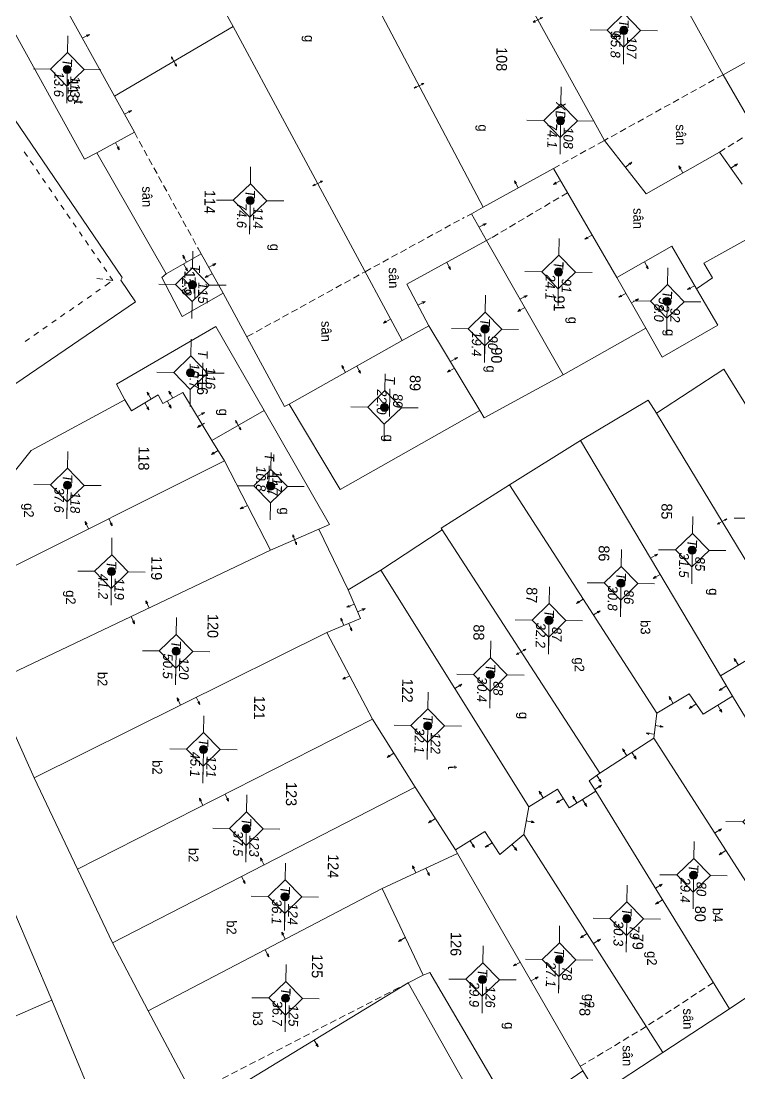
# Model space of a CAD drawing. Extents: x 601689 to 602595, y 1189742 to 1190763.
# Drawn here: x 601916.53 to 601943.23, y 1190635.7 to 1190674.8 of the extents above; entities that cross this region are included whole.
import ezdxf
from ezdxf.enums import TextEntityAlignment as Align

# ---------------------------------------------------------------- set-up
doc = ezdxf.new("R2010")
doc.units = 0
doc.header["$MEASUREMENT"] = 0
doc.linetypes.add('HIDDEN', pattern=[0.375, 0.25, -0.125])
for name, color, linetype in [('10', 250, 'Continuous'), ('11', 7, 'Continuous'), ('13', 7, 'Continuous'), ('14', 7, 'Continuous'), ('15', 7, 'Continuous'), ('16', 7, 'Continuous'), ('53', 7, 'Continuous')]:
    doc.layers.add(name, color=color, linetype=linetype)
doc.layers.get('0').off()
doc.styles.add('TXT', font='vnshx.shx')

# ---------------------------------------------------------------- blocks, each defined once
blk = doc.blocks.new('BDONG')
at = {"color": 7, "linetype": 'Continuous', "lineweight": 0}
for p, q in [((0, 0), (0, -1.508)), ((0, 0), (2.759, 0)), ((0.342, 0), (0.342, -1.508)), ((0.797, 0), (0.797, -1.508)), ((1.274, 0), (1.274, -1.508)), ((1.73, 0), (1.73, -1.508)), ((1.753, 0), (1.753, -1.508)), ((2.072, 0), (2.072, -1.508)), ((2.759, 0), (2.759, -1.508)), ((0, -0.308), (1.73, -0.308)), ((1.753, -0.308), (2.759, -0.308)), ((0, -0.458), (1.73, -0.458)), ((1.753, -0.458), (2.759, -0.458)), ((0, -0.608), (1.73, -0.608)), ((1.753, -0.608), (2.759, -0.608)), ((0, -0.758), (1.73, -0.758)), ((1.753, -0.758), (2.759, -0.758)), ((0, -0.908), (1.73, -0.908)), ((1.753, -0.908), (2.759, -0.908)), ((0, -1.058), (1.73, -1.058)), ((1.753, -1.058), (2.759, -1.058)), ((0, -1.208), (1.73, -1.208)), ((1.753, -1.208), (2.759, -1.208)), ((0, -1.358), (1.73, -1.358)), ((1.753, -1.358), (2.759, -1.358)), ((0, -1.508), (1.73, -1.508)), ((1.753, -1.508), (2.759, -1.508))]:
    blk.add_line(p, q, dxfattribs=at)
at = {"color": 7, "linetype": 'Continuous', "lineweight": 0, "style": 'TXT'}
blk.add_text('B%%182ng c%%184c th%%246a bi%%213n %%174%%233ng ', height=0.049998, rotation=360, dxfattribs=at).set_placement((0.008, 0.046))
for s, height, p in [('(D%%239ng cho ch%%216nh l%%253 bi%%213n %%174%%233ng)', 0.054, (1.743, 0.05)), ('s%%232 TT', 0.05, (0.21, -0.099)), ('s%%232 hi%%214u', 0.049998, (0.639, -0.104)), ('s%%232 hi%%214u th%%246a', 0.049998, (1.135, -0.103)), ('s%%232 hi%%214u th%%246a', 0.049998, (1.612, -0.107)), ('s%%232 TT', 0.05, (1.936, -0.114)), ('s%%232 hi%%214u th%%246a b%%225', 0.049998, (2.559, -0.108)), ('g%%232c c%%241a th%%246a', 0.049998, (1.137, -0.187)), ('Th%%246a b%%225', 0.049998, (1.956, -0.203)), ('(ch%%216 %%174%%184nh s%%232 m%%233t l%%199n)', 0.049998, (2.638, -0.204)), ('Th%%246a th%%170m', 0.049998, (0.227, -0.214)), ('Th%%246a th%%170m', 0.049998, (0.63, -0.213)), ('l%%169n c%%203n', 0.049998, (1.56, -0.224)), ('m%%237i th%%170m', 0.049998, (1.101, -0.282))]:
    blk.add_text(s, height=height, rotation=360, dxfattribs=at).set_placement(p, align=Align.CENTER)
blk = doc.blocks.new('BANG')
at = {"color": 7, "linetype": 'Continuous', "lineweight": 0, "xscale": 9.999585560760034, "yscale": 9.999585560760034, "rotation": 359.9999199552673}
blk.add_blockref('BDONG', (0, 0), dxfattribs=at)
blk = doc.blocks.new('NH3R')
at = {"layer": '16', "color": 7, "linetype": 'Continuous', "lineweight": 0}
for p, q in [((0, 0), (0.297, -0.005)), ((0.297, -0.005), (0.186, 0.031)), ((0.297, -0.005), (0.189, -0.033))]:
    blk.add_line(p, q, dxfattribs=at)
blk = doc.blocks.new('NH3')
at = {"layer": '16', "color": 7, "linetype": 'Continuous', "lineweight": 0}
for p, q in [((-0.199, -0.002), (-0.113, 0.021)), ((0.197, -0.012), (0.107, 0.015)), ((-0.199, -0.002), (0.197, -0.012)), ((-0.199, -0.002), (-0.116, -0.035)), ((0.197, -0.012), (0.104, -0.027))]:
    blk.add_line(p, q, dxfattribs=at)
blk = doc.blocks.new('*M2804280428042804')
at = {"layer": '13', "color": 3, "linetype": 'Continuous', "lineweight": 0}
blk.add_line((602199.958, 1189601.064), (602200.978, 1189601.064), dxfattribs=at)
at = {"layer": '13', "color": 3, "linetype": 'Continuous', "lineweight": 0, "style": 'TXT', "oblique": 7.6055}
for s, p in [('80', (602200.108, 1189601.364)), ('29.4', (602199.958, 1189600.764))]:
    blk.add_text(s, height=0.36, dxfattribs=at).set_placement(p, align=Align.MIDDLE_LEFT)
blk.add_text('T', height=0.36, dxfattribs=at).set_placement((602199.761, 1189601.064), align=Align.MIDDLE_RIGHT)
blk = doc.blocks.new('*M2805280528052805')
at = {"layer": '13', "color": 3, "linetype": 'Continuous', "lineweight": 0}
blk.add_line((602187.888, 1189600.839), (602188.908, 1189600.839), dxfattribs=at)
at = {"layer": '13', "color": 3, "linetype": 'Continuous', "lineweight": 0, "style": 'TXT', "oblique": 7.6055}
for s, p in [('85', (602188.038, 1189601.139)), ('31.5', (602187.888, 1189600.539))]:
    blk.add_text(s, height=0.36, dxfattribs=at).set_placement(p, align=Align.MIDDLE_LEFT)
blk.add_text('T', height=0.36, dxfattribs=at).set_placement((602187.691, 1189600.839), align=Align.MIDDLE_RIGHT)
blk = doc.blocks.new('*M2809280928092809')
at = {"layer": '13', "color": 3, "linetype": 'Continuous', "lineweight": 0}
blk.add_line((602178.664, 1189599.777), (602179.429, 1189599.777), dxfattribs=at)
at = {"layer": '13', "color": 3, "linetype": 'Continuous', "lineweight": 0, "style": 'TXT', "oblique": 7.6055}
for s, p in [('92', (602178.814, 1189600.077)), ('8.0', (602178.664, 1189599.477))]:
    blk.add_text(s, height=0.36, dxfattribs=at).set_placement(p, align=Align.MIDDLE_LEFT)
blk.add_text('T', height=0.36, dxfattribs=at).set_placement((602178.467, 1189599.777), align=Align.MIDDLE_RIGHT)
blk = doc.blocks.new('*M2811281128112811')
at = {"layer": '13', "color": 3, "linetype": 'Continuous', "lineweight": 0}
blk.add_line((602201.608, 1189598.606), (602202.628, 1189598.606), dxfattribs=at)
at = {"layer": '13', "color": 3, "linetype": 'Continuous', "lineweight": 0, "style": 'TXT', "oblique": 7.6055}
for s, p in [('79', (602201.758, 1189598.906)), ('30.3', (602201.608, 1189598.306))]:
    blk.add_text(s, height=0.36, dxfattribs=at).set_placement(p, align=Align.MIDDLE_LEFT)
blk.add_text('T', height=0.36, dxfattribs=at).set_placement((602201.411, 1189598.606), align=Align.MIDDLE_RIGHT)
blk = doc.blocks.new('*M2813281328132813')
at = {"layer": '13', "color": 3, "linetype": 'Continuous', "lineweight": 0}
blk.add_line((602189.154, 1189598.211), (602190.174, 1189598.211), dxfattribs=at)
at = {"layer": '13', "color": 3, "linetype": 'Continuous', "lineweight": 0, "style": 'TXT', "oblique": 7.6055}
for s, p in [('86', (602189.304, 1189598.511)), ('30.8', (602189.154, 1189597.911))]:
    blk.add_text(s, height=0.36, dxfattribs=at).set_placement(p, align=Align.MIDDLE_LEFT)
blk.add_text('T', height=0.36, dxfattribs=at).set_placement((602188.957, 1189598.211), align=Align.MIDDLE_RIGHT)
blk = doc.blocks.new('*M2815281528152815')
at = {"layer": '13', "color": 3, "linetype": 'Continuous', "lineweight": 0}
blk.add_line((602168.62, 1189598.019), (602169.64, 1189598.019), dxfattribs=at)
at = {"layer": '13', "color": 3, "linetype": 'Continuous', "lineweight": 0, "style": 'TXT', "oblique": 7.6055}
for s, p in [('107', (602168.77, 1189598.319)), ('65.8', (602168.62, 1189597.719))]:
    blk.add_text(s, height=0.36, dxfattribs=at).set_placement(p, align=Align.MIDDLE_LEFT)
blk.add_text('T', height=0.36, dxfattribs=at).set_placement((602168.423, 1189598.019), align=Align.MIDDLE_RIGHT)
blk = doc.blocks.new('*M2820282028202820')
at = {"layer": '13', "color": 3, "linetype": 'Continuous', "lineweight": 0}
blk.add_line((602203.165, 1189596.117), (602204.185, 1189596.117), dxfattribs=at)
at = {"layer": '13', "color": 3, "linetype": 'Continuous', "lineweight": 0, "style": 'TXT', "oblique": 7.6055}
for s, p in [('78', (602203.315, 1189596.417)), ('27.1', (602203.165, 1189595.817))]:
    blk.add_text(s, height=0.36, dxfattribs=at).set_placement(p, align=Align.MIDDLE_LEFT)
blk.add_text('T', height=0.36, dxfattribs=at).set_placement((602202.968, 1189596.117), align=Align.MIDDLE_RIGHT)
blk = doc.blocks.new('*M2822282228222822')
at = {"layer": '13', "color": 3, "linetype": 'Continuous', "lineweight": 0}
blk.add_line((602177.631, 1189595.726), (602178.651, 1189595.726), dxfattribs=at)
at = {"layer": '13', "color": 3, "linetype": 'Continuous', "lineweight": 0, "style": 'TXT', "oblique": 7.6055}
for s, p in [('91', (602177.781, 1189596.026)), ('24.1', (602177.631, 1189595.426))]:
    blk.add_text(s, height=0.36, dxfattribs=at).set_placement(p, align=Align.MIDDLE_LEFT)
blk.add_text('T', height=0.36, dxfattribs=at).set_placement((602177.434, 1189595.726), align=Align.MIDDLE_RIGHT)
blk = doc.blocks.new('*M2823282328232823')
at = {"layer": '13', "color": 3, "linetype": 'Continuous', "lineweight": 0}
blk.add_line((602172.007, 1189595.716), (602173.027, 1189595.716), dxfattribs=at)
at = {"layer": '13', "color": 3, "linetype": 'Continuous', "lineweight": 0, "style": 'TXT', "oblique": 7.6055}
for s, p in [('108', (602172.157, 1189596.016)), ('74.1', (602172.007, 1189595.416))]:
    blk.add_text(s, height=0.36, dxfattribs=at).set_placement(p, align=Align.MIDDLE_LEFT)
blk.add_text('XD', height=0.36, dxfattribs=at).set_placement((602171.888, 1189595.716), align=Align.MIDDLE_RIGHT)
blk = doc.blocks.new('*M2824282428242824')
at = {"layer": '13', "color": 3, "linetype": 'Continuous', "lineweight": 0}
blk.add_line((602190.572, 1189595.557), (602191.592, 1189595.557), dxfattribs=at)
at = {"layer": '13', "color": 3, "linetype": 'Continuous', "lineweight": 0, "style": 'TXT', "oblique": 7.6055}
blk.add_text('T', height=0.36, dxfattribs=at).set_placement((602190.375, 1189595.557), align=Align.MIDDLE_RIGHT)
for s, p in [('87', (602190.722, 1189595.857)), ('32.2', (602190.572, 1189595.257))]:
    blk.add_text(s, height=0.36, dxfattribs=at).set_placement(p, align=Align.MIDDLE_LEFT)
blk = doc.blocks.new('*M2828282828282828')
at = {"layer": '13', "color": 3, "linetype": 'Continuous', "lineweight": 0}
blk.add_line((602192.617, 1189593.409), (602193.637, 1189593.409), dxfattribs=at)
at = {"layer": '13', "color": 3, "linetype": 'Continuous', "lineweight": 0, "style": 'TXT', "oblique": 7.6055}
for s, p in [('88', (602192.767, 1189593.709)), ('30.4', (602192.617, 1189593.109))]:
    blk.add_text(s, height=0.36, dxfattribs=at).set_placement(p, align=Align.MIDDLE_LEFT)
blk.add_text('T', height=0.36, dxfattribs=at).set_placement((602192.42, 1189593.409), align=Align.MIDDLE_RIGHT)
blk = doc.blocks.new('*M2830283028302830')
at = {"layer": '13', "color": 3, "linetype": 'Continuous', "lineweight": 0}
blk.add_line((602203.945, 1189593.283), (602204.965, 1189593.283), dxfattribs=at)
at = {"layer": '13', "color": 3, "linetype": 'Continuous', "lineweight": 0, "style": 'TXT', "oblique": 7.6055}
for s, p in [('126', (602204.095, 1189593.583)), ('29.9', (602203.945, 1189592.983))]:
    blk.add_text(s, height=0.36, dxfattribs=at).set_placement(p, align=Align.MIDDLE_LEFT)
blk.add_text('T', height=0.36, dxfattribs=at).set_placement((602203.748, 1189593.283), align=Align.MIDDLE_RIGHT)
blk = doc.blocks.new('*M2831283128312831')
at = {"layer": '13', "color": 3, "linetype": 'Continuous', "lineweight": 0}
blk.add_line((602179.784, 1189593.024), (602180.804, 1189593.024), dxfattribs=at)
at = {"layer": '13', "color": 3, "linetype": 'Continuous', "lineweight": 0, "style": 'TXT', "oblique": 7.6055}
for s, p in [('90', (602179.934, 1189593.324)), ('19.4', (602179.784, 1189592.724))]:
    blk.add_text(s, height=0.36, dxfattribs=at).set_placement(p, align=Align.MIDDLE_LEFT)
blk.add_text('T', height=0.36, dxfattribs=at).set_placement((602179.587, 1189593.024), align=Align.MIDDLE_RIGHT)
blk = doc.blocks.new('*M2833283328332833')
at = {"layer": '13', "color": 3, "linetype": 'Continuous', "lineweight": 0}
blk.add_line((602194.551, 1189591.11), (602195.571, 1189591.11), dxfattribs=at)
at = {"layer": '13', "color": 3, "linetype": 'Continuous', "lineweight": 0, "style": 'TXT', "oblique": 7.6055}
for s, p in [('122', (602194.701, 1189591.41)), ('32.1', (602194.551, 1189590.81))]:
    blk.add_text(s, height=0.36, dxfattribs=at).set_placement(p, align=Align.MIDDLE_LEFT)
blk.add_text('T', height=0.36, dxfattribs=at).set_placement((602194.354, 1189591.11), align=Align.MIDDLE_RIGHT)
blk = doc.blocks.new('*M2837283728372837')
at = {"layer": '13', "color": 3, "linetype": 'Continuous', "lineweight": 0}
blk.add_line((602182.753, 1189589.336), (602183.773, 1189589.336), dxfattribs=at)
at = {"layer": '13', "color": 3, "linetype": 'Continuous', "lineweight": 0, "style": 'TXT', "oblique": 7.6055}
for s, p in [('89', (602182.903, 1189589.636)), ('22.0', (602182.753, 1189589.036))]:
    blk.add_text(s, height=0.36, dxfattribs=at).set_placement(p, align=Align.MIDDLE_LEFT)
blk.add_text('T', height=0.36, dxfattribs=at).set_placement((602182.556, 1189589.336), align=Align.MIDDLE_RIGHT)
blk = doc.blocks.new('*M2844284428442844')
at = {"layer": '13', "color": 3, "linetype": 'Continuous', "lineweight": 0}
blk.add_line((602204.747, 1189585.979), (602205.767, 1189585.979), dxfattribs=at)
at = {"layer": '13', "color": 3, "linetype": 'Continuous', "lineweight": 0, "style": 'TXT', "oblique": 7.6055}
for s, p in [('125', (602204.897, 1189586.279)), ('36.7', (602204.747, 1189585.679))]:
    blk.add_text(s, height=0.36, dxfattribs=at).set_placement(p, align=Align.MIDDLE_LEFT)
blk.add_text('T', height=0.36, dxfattribs=at).set_placement((602204.55, 1189585.979), align=Align.MIDDLE_RIGHT)
blk = doc.blocks.new('*M2845284528452845')
at = {"layer": '13', "color": 3, "linetype": 'Continuous', "lineweight": 0}
blk.add_line((602200.978, 1189585.901), (602201.998, 1189585.901), dxfattribs=at)
at = {"layer": '13', "color": 3, "linetype": 'Continuous', "lineweight": 0, "style": 'TXT', "oblique": 7.6055}
for s, p in [('124', (602201.128, 1189586.201)), ('36.1', (602200.978, 1189585.601))]:
    blk.add_text(s, height=0.36, dxfattribs=at).set_placement(p, align=Align.MIDDLE_LEFT)
blk.add_text('T', height=0.36, dxfattribs=at).set_placement((602200.781, 1189585.901), align=Align.MIDDLE_RIGHT)
blk = doc.blocks.new('*M2848284828482848')
at = {"layer": '13', "color": 3, "linetype": 'Continuous', "lineweight": 0}
blk.add_line((602185.738, 1189585.149), (602186.758, 1189585.149), dxfattribs=at)
at = {"layer": '13', "color": 3, "linetype": 'Continuous', "lineweight": 0, "style": 'TXT', "oblique": 7.6055}
for s, p in [('117', (602185.888, 1189585.449)), ('10.8', (602185.738, 1189584.849))]:
    blk.add_text(s, height=0.36, dxfattribs=at).set_placement(p, align=Align.MIDDLE_LEFT)
blk.add_text('T', height=0.36, dxfattribs=at).set_placement((602185.541, 1189585.149), align=Align.MIDDLE_RIGHT)
blk = doc.blocks.new('*M2850285028502850')
at = {"layer": '13', "color": 3, "linetype": 'Continuous', "lineweight": 0}
blk.add_line((602198.469, 1189584.429), (602199.489, 1189584.429), dxfattribs=at)
at = {"layer": '13', "color": 3, "linetype": 'Continuous', "lineweight": 0, "style": 'TXT', "oblique": 7.6055}
for s, p in [('123', (602198.619, 1189584.729)), ('37.5', (602198.469, 1189584.129))]:
    blk.add_text(s, height=0.36, dxfattribs=at).set_placement(p, align=Align.MIDDLE_LEFT)
blk.add_text('T', height=0.36, dxfattribs=at).set_placement((602198.272, 1189584.429), align=Align.MIDDLE_RIGHT)
blk = doc.blocks.new('*M2851285128512851')
at = {"layer": '13', "color": 3, "linetype": 'Continuous', "lineweight": 0}
blk.add_line((602175.14, 1189584.231), (602176.16, 1189584.231), dxfattribs=at)
at = {"layer": '13', "color": 3, "linetype": 'Continuous', "lineweight": 0, "style": 'TXT', "oblique": 7.6055}
blk.add_text('T', height=0.36, dxfattribs=at).set_placement((602174.943, 1189584.231), align=Align.MIDDLE_RIGHT)
for s, p in [('114', (602175.29, 1189584.531)), ('74.6', (602175.14, 1189583.931))]:
    blk.add_text(s, height=0.36, dxfattribs=at).set_placement(p, align=Align.MIDDLE_LEFT)
blk = doc.blocks.new('*M2853285328532853')
at = {"layer": '13', "color": 3, "linetype": 'Continuous', "lineweight": 0}
blk.add_line((602195.55, 1189582.792), (602196.57, 1189582.792), dxfattribs=at)
at = {"layer": '13', "color": 3, "linetype": 'Continuous', "lineweight": 0, "style": 'TXT', "oblique": 7.6055}
for s, p in [('121', (602195.7, 1189583.092)), ('45.1', (602195.55, 1189582.492))]:
    blk.add_text(s, height=0.36, dxfattribs=at).set_placement(p, align=Align.MIDDLE_LEFT)
blk.add_text('T', height=0.36, dxfattribs=at).set_placement((602195.353, 1189582.792), align=Align.MIDDLE_RIGHT)
blk = doc.blocks.new('*M2856285628562856')
at = {"layer": '13', "color": 3, "linetype": 'Continuous', "lineweight": 0}
blk.add_line((602178.302, 1189582.133), (602179.067, 1189582.133), dxfattribs=at)
at = {"layer": '13', "color": 3, "linetype": 'Continuous', "lineweight": 0, "style": 'TXT', "oblique": 7.6055}
for s, p in [('115', (602178.452, 1189582.433)), ('2.9', (602178.302, 1189581.833))]:
    blk.add_text(s, height=0.36, dxfattribs=at).set_placement(p, align=Align.MIDDLE_LEFT)
blk.add_text('T', height=0.36, dxfattribs=at).set_placement((602178.105, 1189582.133), align=Align.MIDDLE_RIGHT)
blk = doc.blocks.new('*M2857285728572857')
at = {"layer": '13', "color": 3, "linetype": 'Continuous', "lineweight": 0}
blk.add_line((602181.57, 1189582.111), (602182.59, 1189582.111), dxfattribs=at)
at = {"layer": '13', "color": 3, "linetype": 'Continuous', "lineweight": 0, "style": 'TXT', "oblique": 7.6055}
for s, p in [('116', (602181.72, 1189582.411)), ('10.7', (602181.57, 1189581.811))]:
    blk.add_text(s, height=0.36, dxfattribs=at).set_placement(p, align=Align.MIDDLE_LEFT)
blk.add_text('T', height=0.36, dxfattribs=at).set_placement((602181.373, 1189582.111), align=Align.MIDDLE_RIGHT)
blk = doc.blocks.new('*M2858285828582858')
at = {"layer": '13', "color": 3, "linetype": 'Continuous', "lineweight": 0}
blk.add_line((602191.919, 1189581.724), (602192.939, 1189581.724), dxfattribs=at)
at = {"layer": '13', "color": 3, "linetype": 'Continuous', "lineweight": 0, "style": 'TXT', "oblique": 7.6055}
for s, p in [('120', (602192.069, 1189582.024)), ('50.5', (602191.919, 1189581.424))]:
    blk.add_text(s, height=0.36, dxfattribs=at).set_placement(p, align=Align.MIDDLE_LEFT)
blk.add_text('T', height=0.36, dxfattribs=at).set_placement((602191.722, 1189581.724), align=Align.MIDDLE_RIGHT)
blk = doc.blocks.new('*M2860286028602860')
at = {"layer": '13', "color": 3, "linetype": 'Continuous', "lineweight": 0}
blk.add_line((602188.996, 1189579.282), (602190.016, 1189579.282), dxfattribs=at)
at = {"layer": '13', "color": 3, "linetype": 'Continuous', "lineweight": 0, "style": 'TXT', "oblique": 7.6055}
for s, p in [('119', (602189.146, 1189579.582)), ('41.2', (602188.996, 1189578.982))]:
    blk.add_text(s, height=0.36, dxfattribs=at).set_placement(p, align=Align.MIDDLE_LEFT)
blk.add_text('T', height=0.36, dxfattribs=at).set_placement((602188.799, 1189579.282), align=Align.MIDDLE_RIGHT)
blk = doc.blocks.new('*M2864286428642864')
at = {"layer": '13', "color": 3, "linetype": 'Continuous', "lineweight": 0}
blk.add_line((602185.809, 1189577.599), (602186.829, 1189577.599), dxfattribs=at)
at = {"layer": '13', "color": 3, "linetype": 'Continuous', "lineweight": 0, "style": 'TXT', "oblique": 7.6055}
for s, p in [('118', (602185.959, 1189577.899)), ('37.6', (602185.809, 1189577.299))]:
    blk.add_text(s, height=0.36, dxfattribs=at).set_placement(p, align=Align.MIDDLE_LEFT)
blk.add_text('T', height=0.36, dxfattribs=at).set_placement((602185.612, 1189577.599), align=Align.MIDDLE_RIGHT)
blk = doc.blocks.new('*M2865286528652865')
at = {"layer": '13', "color": 3, "linetype": 'Continuous', "lineweight": 0}
blk.add_line((602170.371, 1189577.367), (602171.391, 1189577.367), dxfattribs=at)
at = {"layer": '13', "color": 3, "linetype": 'Continuous', "lineweight": 0, "style": 'TXT', "oblique": 7.6055}
for s, p in [('113', (602170.521, 1189577.667)), ('13.6', (602170.371, 1189577.067))]:
    blk.add_text(s, height=0.36, dxfattribs=at).set_placement(p, align=Align.MIDDLE_LEFT)
blk.add_text('T', height=0.36, dxfattribs=at).set_placement((602170.174, 1189577.367), align=Align.MIDDLE_RIGHT)
blk = doc.blocks.new('CENTRD')
at = {"layer": '11', "linetype": 'Continuous', "lineweight": 0}
h = blk.add_hatch(color=2, dxfattribs=at)
edge = h.paths.add_edge_path()
edge.add_arc((0, 0), 0.15, 0, 360)
at = {"layer": '11', "color": 2, "linetype": 'Continuous', "lineweight": 0}
for p, q in [((0, 1.25), (0, 0.625)), ((0, 0.625), (-0.625, 0)), ((0.625, 0), (0, 0.625)), ((-0.625, 0), (-1.25, 0)), ((-0.625, 0), (0, -0.625)), ((0, -0.625), (0.625, 0)), ((1.25, 0), (0.625, 0)), ((0, -0.625), (0, -1.25))]:
    blk.add_line(p, q, dxfattribs=at)
blk.add_circle((0, 0), 0.15, dxfattribs=at)

msp = doc.modelspace()

# ---------------------------------------------------------------- linework, layer by layer
at = {"layer": '10', "color": 7, "linetype": 'Continuous', "lineweight": 0}
for p, q in [((601918.848, 1190684.664), (601924.41, 1190674.597)), ((601942.607, 1190672.808), (601937.67, 1190681.766)), ((601928.932, 1190676.906), (601933.689, 1190667.89)), ((601917.614, 1190676.321), (601919.995, 1190672.008)), ((601946.98, 1190675.237), (601942.607, 1190672.808)), ((601924.41, 1190674.597), (601919.995, 1190672.008)), ((601924.41, 1190674.597), (601930.68, 1190662.931)), ((601942.607, 1190672.808), (601943.798, 1190670.751)), ((601921.925, 1190665.411), (601919.346, 1190669.907)), ((601933.822, 1190666.648), (601936.664, 1190661.659)), ((601938.653, 1190665.271), (601939.737, 1190663.396)), ((601930.68, 1190662.931), (601931.679, 1190663.487)), ((601931.679, 1190663.487), (601933.575, 1190660.341)), ((601939.737, 1190663.396), (601936.664, 1190661.659)), ((601930.68, 1190662.931), (601926.488, 1190660.568)), ((601925.555, 1190660.341), (601923.62, 1190659.228)), ((601944.994, 1190652.204), (601940.134, 1190660.241)), ((601924.089, 1190658.471), (601923.62, 1190659.228)), ((601937.31, 1190659.22), (601934.667, 1190657.576)), ((601937.31, 1190659.22), (601942.511, 1190650.478)), ((601913.979, 1190653.409), (601924.089, 1190658.471)), ((601925.794, 1190655.148), (601924.089, 1190658.471)), ((601934.667, 1190657.576), (601940.141, 1190649.09)), ((601925.794, 1190655.148), (601927.594, 1190655.923)), ((601928.674, 1190653.678), (601927.594, 1190655.923)), ((601932.175, 1190655.9), (601929.894, 1190654.411)), ((601932.175, 1190655.9), (601938.031, 1190646.869)), ((601915.435, 1190650.219), (601925.794, 1190655.148)), ((601929.894, 1190654.411), (601928.674, 1190653.678)), ((601929.894, 1190654.411), (601935.394, 1190645.616)), ((601927.882, 1190652.088), (601917.017, 1190646.698)), ((601927.882, 1190652.088), (601929.588, 1190648.875)), ((601942.511, 1190650.478), (601942.95, 1190649.722)), ((601917.017, 1190646.698), (601915.435, 1190650.219)), ((601942.95, 1190649.722), (601947.89, 1190641.614)), ((601929.588, 1190648.875), (601918.621, 1190643.305)), ((601929.588, 1190648.875), (601931.174, 1190646.343)), ((601940.141, 1190649.09), (601940.029, 1190648.172)), ((601938.031, 1190646.869), (601940.029, 1190648.172)), ((601940.029, 1190648.172), (601945.384, 1190639.818)), ((601918.621, 1190643.305), (601917.017, 1190646.698)), ((601931.174, 1190646.343), (601919.924, 1190640.568)), ((601931.174, 1190646.343), (601932.671, 1190644.023)), ((601937.881, 1190646.202), (601942.841, 1190638.113)), ((601935.394, 1190645.616), (601935.21, 1190644.588)), ((601940.369, 1190636.486), (601935.21, 1190644.588)), ((601932.74, 1190643.882), (601929.942, 1190642.58)), ((601932.74, 1190643.882), (601932.671, 1190644.023)), ((601937.399, 1190635.807), (601932.74, 1190643.882)), ((601919.924, 1190640.568), (601918.621, 1190643.305)), ((601929.942, 1190642.58), (601921.249, 1190638.039)), ((601929.942, 1190642.58), (601931.467, 1190639.369)), ((601917.674, 1190638.438), (601916.26, 1190641.758)), ((601921.249, 1190638.039), (601919.924, 1190640.568)), ((601942.841, 1190638.113), (601945.384, 1190639.818)), ((601923.925, 1190634.832), (601930.904, 1190639.076)), ((601930.904, 1190639.076), (601931.467, 1190639.369)), ((601919.136, 1190634.918), (601917.674, 1190638.438)), ((601940.369, 1190636.486), (601942.841, 1190638.113))]:
    msp.add_line(p, q, dxfattribs=at)
for points in [[(601911.097, 1190659.019), (601911.604, 1190658.122), (601920.78, 1190664.377), (601920.241, 1190665.175), (601920.282, 1190665.274), (601915.861, 1190671.775), (601913.321, 1190676.849), (601912.792, 1190677.707), (601910.576, 1190680.888), (601893.34, 1190668.834), (601897.55, 1190662.975), (601894.906, 1190661.261), (601898.506, 1190656.111), (601907.329, 1190662.171), (601908.379, 1190662.957), (601911.097, 1190659.019)], [(601943.311, 1190668.738), (601942.477, 1190669.929), (601939.746, 1190668.387), (601938.203, 1190670.368), (601933.246, 1190679.336)], [(601919.346, 1190669.907), (601918.882, 1190669.673), (601915.75, 1190675.336)], [(601919.995, 1190672.008), (601920.737, 1190670.668), (601919.346, 1190669.907)], [(601938.653, 1190665.271), (601936.309, 1190669.324), (601933.689, 1190667.89)], [(601933.689, 1190667.89), (601933.255, 1190667.646), (601933.822, 1190666.648)], [(601944.229, 1190667.106), (601941.89, 1190665.807), (601942.214, 1190665.263), (601941.618, 1190664.861)], [(601931.679, 1190663.487), (601930.86, 1190665.028), (601933.822, 1190666.648)], [(601941.618, 1190664.861), (601940.7, 1190666.444), (601938.653, 1190665.271)], [(601924.034, 1190664.693), (601923.214, 1190666.154), (601921.925, 1190665.411)], [(601924.034, 1190664.693), (601922.513, 1190663.823), (601921.753, 1190665.274), (601921.925, 1190665.411)], [(601941.618, 1190664.861), (601942.409, 1190663.5), (601940.343, 1190662.319), (601939.737, 1190663.396)], [(601924.034, 1190664.693), (601926.317, 1190660.491), (601926.488, 1190660.568)], [(601920.38, 1190660.732), (601920.068, 1190661.317), (601923.767, 1190663.455), (601925.555, 1190660.341)], [(601948.411, 1190653.377), (601947.863, 1190654.304), (601947.469, 1190654.05), (601942.636, 1190661.877), (601940.134, 1190660.241)], [(601936.664, 1190661.659), (601933.731, 1190660.059), (601933.575, 1190660.341)], [(601920.38, 1190660.732), (601920.635, 1190660.328), (601921.622, 1190660.915), (601921.789, 1190660.593), (601922.534, 1190661.003), (601923.62, 1190659.228)], [(601913.979, 1190653.409), (601913.848, 1190653.341), (601912.406, 1190656.091), (601916.324, 1190658.118), (601916.904, 1190658.849), (601920.38, 1190660.732)], [(601926.488, 1190660.568), (601928.385, 1190657.402), (601933.575, 1190660.341)], [(601940.134, 1190660.241), (601939.821, 1190660.715), (601937.31, 1190659.22)], [(601927.594, 1190655.923), (601927.987, 1190656.097), (601925.555, 1190660.341)], [(601934.667, 1190657.576), (601932.135, 1190655.961), (601932.175, 1190655.9)], [(601927.882, 1190652.088), (601929.139, 1190652.611), (601928.674, 1190653.678)], [(601945.613, 1190651.366), (601944.362, 1190650.603), (601943.862, 1190651.289), (601942.511, 1190650.478)], [(601942.95, 1190649.722), (601941.861, 1190649.057), (601941.341, 1190649.814), (601940.141, 1190649.09)], [(601938.031, 1190646.869), (601937.637, 1190646.584), (601937.881, 1190646.202)], [(601935.394, 1190645.616), (601936.452, 1190646.271), (601936.883, 1190645.575), (601937.881, 1190646.202)], [(601935.21, 1190644.588), (601934.309, 1190643.85), (601933.751, 1190644.697), (601932.671, 1190644.023)], [(601931.467, 1190639.369), (601931.719, 1190639.465), (601934.875, 1190634.082), (601937.399, 1190635.807)], [(601923.925, 1190634.832), (601927.062, 1190629.549), (601933.94, 1190633.694), (601930.904, 1190639.076)], [(601910.276, 1190634.179), (601909.928, 1190635.054), (601917.674, 1190638.438)], [(601921.249, 1190638.039), (601922.896, 1190634.946), (601923.592, 1190635.307), (601923.925, 1190634.832)], [(601937.399, 1190635.807), (601937.956, 1190634.909), (601940.369, 1190636.486)]]:
    msp.add_lwpolyline(points, dxfattribs=at)
at = {"layer": '14', "color": 6, "linetype": 'HIDDEN', "lineweight": 0}
for p, q in [((601942.607, 1190672.808), (601938.203, 1190670.368)), ((601920.737, 1190670.668), (601923.107, 1190666.355)), ((601936.309, 1190669.324), (601938.203, 1190670.368)), ((601942.477, 1190669.929), (601943.324, 1190670.458)), ((601916.764, 1190669.772), (601916.646, 1190669.943)), ((601916.99, 1190669.449), (601916.872, 1190669.611)), ((601917.215, 1190669.116), (601917.097, 1190669.288)), ((601917.44, 1190668.793), (601917.323, 1190668.954)), ((601917.666, 1190668.459), (601917.558, 1190668.621)), ((601936.826, 1190668.427), (601933.993, 1190666.745)), ((601917.892, 1190668.126), (601917.784, 1190668.298)), ((601918.127, 1190667.804), (601918.009, 1190667.965)), ((601918.352, 1190667.47), (601918.235, 1190667.642)), ((601933.094, 1190667.558), (601933.255, 1190667.646)), ((601918.578, 1190667.147), (601918.46, 1190667.309)), ((601929.305, 1190665.49), (601932.983, 1190667.5)), ((601918.804, 1190666.814), (601918.696, 1190666.975)), ((601919.029, 1190666.48), (601918.921, 1190666.652)), ((601933.993, 1190666.745), (601933.822, 1190666.648)), ((601919.254, 1190666.158), (601919.146, 1190666.32)), ((601919.49, 1190665.825), (601919.372, 1190665.996)), ((601923.107, 1190666.355), (601923.156, 1190666.264)), ((601923.156, 1190666.264), (601923.214, 1190666.154)), ((601919.716, 1190665.501), (601919.598, 1190665.663)), ((601919.941, 1190665.168), (601919.342, 1190665.237)), ((601919.941, 1190665.168), (601919.823, 1190665.33)), ((601924.932, 1190663.079), (601929.305, 1190665.49)), ((601919.304, 1190664.727), (601919.466, 1190664.845)), ((601919.638, 1190664.952), (601919.941, 1190665.168)), ((601918.982, 1190664.502), (601919.144, 1190664.61)), ((601918.325, 1190664.04), (601918.487, 1190664.158)), ((601918.649, 1190664.266), (601918.81, 1190664.383)), ((601917.669, 1190663.59), (601917.83, 1190663.698)), ((601917.992, 1190663.815), (601918.154, 1190663.933)), ((601917.336, 1190663.354), (601917.498, 1190663.471)), ((601916.68, 1190662.903), (601916.841, 1190663.011)), ((601917.003, 1190663.128), (601917.175, 1190663.246)), ((601930.904, 1190639.076), (601923.592, 1190635.307))]:
    msp.add_line(p, q, dxfattribs=at)
msp.add_lwpolyline([(601942.245, 1190639.091), (601939.752, 1190637.455), (601937.302, 1190635.979)], dxfattribs=at)

# ---------------------------------------------------------------- block references
at = {"color": 7, "linetype": 'Continuous', "lineweight": 0, "rotation": 269.2144660607985}
msp.add_blockref('BANG', (601953.484, 1190647.757), dxfattribs=at)
at = {"layer": '11', "color": 2, "linetype": 'Continuous', "lineweight": 0, "rotation": 269.1680420500809}
for p in [(601938.919, 1190674.455), (601918.243, 1190673.005), (601936.567, 1190671.102), (601925.037, 1190668.136), (601936.495, 1190665.479), (601922.894, 1190665.005), (601940.531, 1190664.387), (601933.762, 1190663.365), (601922.824, 1190661.738), (601930.031, 1190660.45), (601918.251, 1190657.565), (601925.801, 1190657.526), (601944.265, 1190656.325), (601941.459, 1190655.149), (601919.888, 1190654.354), (601938.812, 1190653.921), (601936.138, 1190652.542), (601922.287, 1190651.396), (601933.961, 1190650.528), (601931.634, 1190648.628), (601923.302, 1190647.749), (601924.897, 1190644.807), (601943.961, 1190645.048), (601941.508, 1190643.077), (601926.332, 1190642.277), (601939.027, 1190641.462), (601936.515, 1190639.942), (601933.67, 1190639.203), (601926.355, 1190638.507)]:
    msp.add_blockref('CENTRD', p, dxfattribs=at)
at = {"layer": '13', "color": 3, "linetype": 'Continuous', "lineweight": 0, "rotation": 269.1680420500809}
for name, p in [('*M2815281528152815', (-578790.27, 1810052.359)), ('*M2865286528652865', (-578790.27, 1810052.359)), ('*M2823282328232823', (-578790.27, 1810052.359)), ('*M2851285128512851', (-578790.27, 1810052.359)), ('*M2856285628562856', (-578790.169, 1810052.708)), ('*M2822282228222822', (-578790.27, 1810052.359)), ('*M2809280928092809', (-578790.27, 1810052.359)), ('*M2831283128312831', (-578790.27, 1810052.359)), ('*M2857285728572857', (-578789.817, 1810052.798)), ('*M2837283728372837', (-578790.068, 1810053.121)), ('*M2848284828482848', (-578790.321, 1810053.188)), ('*M2864286428642864', (-578790.27, 1810052.359)), ('*M2805280528052805', (-578790.27, 1810052.359)), ('*M2860286028602860', (-578790.27, 1810052.359)), ('*M2813281328132813', (-578790.27, 1810052.359)), ('*M2824282428242824', (-578790.27, 1810052.359)), ('*M2858285828582858', (-578790.27, 1810052.359)), ('*M2828282828282828', (-578790.27, 1810052.359)), ('*M2833283328332833', (-578790.27, 1810052.359)), ('*M2853285328532853', (-578790.27, 1810052.359)), ('*M2850285028502850', (-578790.27, 1810052.359)), ('*M2804280428042804', (-578790.27, 1810052.359)), ('*M2845284528452845', (-578790.27, 1810052.359)), ('*M2811281128112811', (-578790.27, 1810052.359)), ('*M2820282028202820', (-578790.27, 1810052.359)), ('*M2830283028302830', (-578790.27, 1810052.359)), ('*M2844284428442844', (-578790.27, 1810052.359))]:
    msp.add_blockref(name, p, dxfattribs=at)
at = {"layer": '16', "color": 7, "linetype": 'Continuous', "lineweight": 0}
for name, p, xscale, yscale, rotation in [('NH3', (601935.724, 1190674.852), 1.000001362975935, 1.000001362975935, 28.93105831529338), ('NH3R', (601920.041, 1190670.287), 1.00000106260791, 1.00000106260791, 298.6861032148257), ('NH3R', (601938.98, 1190669.377), 0.999998020032148, 0.999998020032148, 37.90964457463533), ('NH3R', (601937.735, 1190666.844), 0.999997129766876, 0.999997129766876, 210.0728181043279), ('NH3R', (601922.68, 1190665.84), 0.9999972283431504, 0.9999972283431504, 119.9171531263592), ('NH3R', (601922.569, 1190665.782), 0.9999972283431504, 0.9999972283431504, 299.9171531263593), ('NH3R', (601941.549, 1190664.972), 1.000003043155208, 1.000003043155208, 210.1506960138366), ('NH3R', (601938.995, 1190664.687), 1.00000179062942, 1.00000179062942, 210.0431223535134), ('NH3R', (601939.201, 1190664.334), 1.00000179062942, 1.00000179062942, 30.04312235351341), ('NH3R', (601931.269, 1190664.252), 0.9999989311676116, 0.9999989311676116, 27.98127878138941), ('NH3R', (601932.48, 1190662.157), 0.9999977857564544, 0.9999977857564544, 31.09104178500956), ('NH3R', (601928.584, 1190661.749), 1.000001858413845, 1.000001858413845, 119.4091920428808), ('NH3R', (601928.998, 1190661.984), 1.000001858413845, 1.000001858413845, 299.4091920428809), ('NH3R', (601932.627, 1190661.914), 0.9999977857564548, 0.9999977857564548, 211.0910417850095), ('NH3R', (601921.361, 1190660.759), 1.000001000287821, 1.000001000287821, 120.6950712267617), ('NH3R', (601921.129, 1190660.621), 1.000001000287822, 1.000001000287822, 300.6950712267618), ('NH3R', (601923.082, 1190660.115), 1.000001023890959, 1.000001023890959, 31.45029942624103), ('NH3R', (601923.338, 1190659.861), 1.000001023890959, 1.000001023890959, 211.450299426241), ('NH3', (601924.587, 1190659.784), 0.9999972283431504, 0.9999972283431504, 119.9171531263592), ('NH3R', (601923.855, 1190658.855), 0.999997782536356, 0.999997782536356, 211.8276992157124), ('NH3R', (601919.035, 1190655.94), 1.000001344674564, 1.000001344674564, 116.5905482375958), ('NH3R', (601919.789, 1190656.32), 1.000001344674564, 1.000001344674564, 296.5905482375958), ('NH3R', (601921.284, 1190652.999), 0.999998303823552, 0.999998303823552, 115.4393288095802), ('NH3R', (601928.906, 1190653.145), 1.000001353315675, 1.000001353315675, 203.5775727276765), ('NH3R', (601920.62, 1190652.688), 0.9999983038235524, 0.9999983038235524, 295.4393288095804), ('NH3R', (601929.032, 1190652.863), 1.000001353315675, 1.000001353315675, 23.57757272767654), ('NH3R', (601943.176, 1190650.879), 1.00000175697573, 1.00000175697573, 124.1548164592584), ('NH3R', (601928.74, 1190650.487), 1.00000121140415, 1.00000121140415, 207.9632427832565), ('NH3R', (601942.705, 1190650.095), 1.000001919053363, 1.000001919053363, 214.4621554949111), ('NH3R', (601940.747, 1190649.452), 1.000001738110579, 1.000001738110579, 121.0909007044997), ('NH3R', (601941.597, 1190649.431), 1.000001919053363, 1.000001919053363, 214.4621554949111), ('NH3R', (601942.406, 1190649.389), 0.9999987939286786, 0.9999987939286786, 301.4021082761723), ('NH3R', (601939.03, 1190647.516), 0.9999979671119534, 0.9999979671119534, 123.1077811873148), ('NH3R', (601939.221, 1190647.643), 0.9999979671119534, 0.9999979671119534, 303.1077811873148), ('NH3R', (601937.842, 1190646.262), 1.000001970878305, 1.000001970878305, 32.56041360360311), ('NH3R', (601937.91, 1190646.781), 1.000002776701552, 1.000002776701552, 305.8466942501988), ('NH3R', (601935.928, 1190645.948), 1.000002453001896, 1.000002453001896, 121.7499184389078), ('NH3R', (601936.668, 1190645.918), 0.9999985213698024, 0.9999985213698024, 211.7386641952464), ('NH3R', (601931.918, 1190645.183), 0.9999988177812358, 0.9999988177812358, 212.84893377416), ('NH3R', (601935.296, 1190645.097), 0.9999984365088807, 0.9999984365088807, 349.8483169571743), ('NH3R', (601942.29, 1190644.64), 0.9999985404193272, 0.9999985404193272, 32.65646345811773), ('NH3R', (601933.216, 1190644.355), 1.000002204404915, 1.000002204404915, 302.0312255277848), ('NH3R', (601934.764, 1190644.224), 0.9999987911747921, 0.9999987911747921, 309.3409476541024), ('NH3R', (601925.553, 1190643.45), 0.9999979081744016, 0.9999979081744016, 117.175334318004), ('NH3R', (601942.712, 1190643.995), 0.9999985404193275, 0.9999985404193275, 212.6564634581177), ('NH3R', (601931.199, 1190643.162), 0.9999979081744016, 0.9999979081744016, 117.175334318004), ('NH3R', (601931.562, 1190643.328), 0.9999986027720948, 0.9999986027720948, 297.5873934167243), ('NH3R', (601924.718, 1190643.031), 0.9999979081744016, 0.9999979081744016, 297.175334318004), ('NH3R', (601926.345, 1190640.699), 0.9999986027720952, 0.9999986027720952, 117.5873934167242), ('NH3R', (601930.797, 1190640.768), 0.9999988177812358, 0.9999988177812358, 212.84893377416), ('NH3R', (601925.6, 1190640.309), 0.9999986027720948, 0.9999986027720948, 297.5873934167243), ('NH3R', (601927.414, 1190636.955), 0.9999989334552888, 0.9999989334552888, 301.3059514247769)]:
    msp.add_blockref(name, p, dxfattribs=dict(at, xscale=xscale, yscale=yscale, rotation=rotation))
for name, p, rotation in [('NH3R', (601918.804, 1190674.164), 28.90130768093213), ('NH3', (601922.202, 1190673.298), 120.3838727067602), ('NH3', (601931.311, 1190672.393), 207.8142319630746), ('NH3R', (601920.366, 1190671.343), 28.960941402629), ('NH3R', (601942.889, 1190669.334), 34.97679582636262), ('NH3R', (601941.107, 1190669.158), 119.4571469726838), ('NH3', (601927.551, 1190668.764), 208.255946089132), ('NH3R', (601934.998, 1190668.602), 118.6978178119479), ('NH3R', (601936.572, 1190668.88), 209.9950318050709), ('NH3R', (601933.539, 1190667.142), 29.57648720956966), ('NH3R', (601923.497, 1190665.649), 29.30183584908088), ('NH3R', (601932.341, 1190665.838), 298.6680669777383), ('NH3R', (601939.681, 1190665.857), 299.8097158344235), ('NH3R', (601923.625, 1190665.418), 209.301835849081), ('NH3R', (601935.062, 1190664.47), 29.66557956367037), ('NH3R', (601935.238, 1190664.159), 209.6655795636703), ('NH3R', (601930.252, 1190663.727), 209.6655795636703), ('NH3R', (601922.161, 1190660.797), 118.7935234610176), ('NH3R', (601921.96, 1190660.69), 298.7935234610176), ('NH3R', (601924.937, 1190656.81), 207.1516986831844), ('NH3', (601942.569, 1190656.218), 31.16892854360672), ('NH3', (601926.699, 1190655.535), 293.2904971236878), ('NH3R', (601939.91, 1190654.854), 30.74334802967595), ('NH3R', (601940.272, 1190654.249), 210.743348029676), ('NH3R', (601937.41, 1190653.328), 212.8302862146323), ('NH3R', (601937.791, 1190652.743), 32.83028621463241), ('NH3R', (601928.516, 1190652.35), 112.5739595195838), ('NH3R', (601928.707, 1190652.427), 292.5739595195838), ('NH3', (601935.102, 1190651.379), 32.96377931229321), ('NH3R', (601932.644, 1190650.013), 32.02019665362251), ('NH3R', (601922.455, 1190649.393), 116.3938950827865), ('NH3R', (601923.038, 1190649.685), 296.3938950827865), ('NH3R', (601940.085, 1190648.631), 353.0124992129783), ('NH3R', (601940.041, 1190648.311), 173.0124992129783), ('NH3R', (601930.381, 1190647.605), 212.0497253127323), ('NH3R', (601924.109, 1190646.091), 296.9250542112953), ('NH3R', (601923.284, 1190645.671), 116.9250542112953), ('NH3R', (601937.176, 1190645.761), 122.0977538429558), ('NH3R', (601937.388, 1190645.888), 302.0977538429557), ('NH3R', (601934.025, 1190644.274), 213.3779549062044), ('NH3R', (601940.092, 1190642.591), 31.51662007106067), ('NH3R', (601940.357, 1190642.157), 211.5166200710606), ('NH3R', (601937.559, 1190640.906), 212.4937392925846), ('NH3R', (601937.794, 1190640.542), 32.49373929258455), ('NH3R', (601935.075, 1190639.85), 209.9950318050709), ('NH3R', (601935.475, 1190639.154), 29.99503180507103)]:
    msp.add_blockref(name, p, dxfattribs=dict(at, rotation=rotation))

# ---------------------------------------------------------------- texts
at = {"layer": '15', "color": 7, "linetype": 'Continuous', "lineweight": 0, "style": 'TXT'}
for s, rotation, p in [('g', 270.5644, (601927.236, 1190674.282)), ('g', 270.5644, (601938.709, 1190674.446)), ('t', 270.5644, (601918.673, 1190671.851)), ('g', 270.5644, (601933.691, 1190670.964)), ('s%%169n', 270.5644, (601941.031, 1190670.964)), ('s%%169n', 270.5644, (601921.209, 1190668.665)), ('s%%169n', 270.5644, (601939.449, 1190667.855)), ('g', 270.5644, (601925.96, 1190666.53)), ('s%%169n', 270.5644, (601930.368, 1190665.649)), ('s%%169n', 270.5644, (601927.861, 1190663.664)), ('g', 270.5644, (601937.033, 1190663.818)), ('g', 270.5644, (601940.637, 1190663.359)), ('g', 270.5644, (601933.988, 1190662.01)), ('g', 270.5644, (601924.056, 1190660.406)), ('g', 270.5644, (601930.183, 1190659.442)), ('g2', 270.5644, (601916.817, 1190656.895)), ('g', 270.5644, (601926.316, 1190656.735)), ('g2', 270.5644, (601918.373, 1190653.663)), ('g', 270.5644, (601942.255, 1190653.736)), ('b3', 270.5644, (601939.719, 1190652.551)), ('g2', 270.5644, (601937.269, 1190651.164)), ('b2', 270.5644, (601919.552, 1190650.628)), ('g', 270.5644, (601935.202, 1190649.142)), ('b2', 270.5644, (601921.586, 1190647.349)), ('t', 272.2211, (601932.564, 1190647.144)), ('b2', 270.5644, (601922.932, 1190644.091)), ('b4', 270.5644, (601942.403, 1190641.863)), ('b2', 270.5644, (601924.345, 1190641.401)), ('g2', 270.5644, (601939.96, 1190640.257)), ('g2', 270.5644, (601937.638, 1190638.669)), ('b3', 270.5644, (601925.319, 1190638.017)), ('s%%169n', 270.5644, (601941.301, 1190638.128)), ('g', 270.5644, (601934.664, 1190637.619)), ('s%%169n', 270.5644, (601939.052, 1190636.759))]:
    msp.add_text(s, height=0.36, rotation=rotation, dxfattribs=at).set_placement(p, align=Align.MIDDLE_LEFT)
at = {"layer": '53', "color": 200, "linetype": 'Continuous', "lineweight": 0, "style": 'TXT'}
for s, p in [('108', (601934.39, 1190673.83)), ('113', (601918.464, 1190672.669)), ('114', (601923.547, 1190668.529)), ('115', (601922.796, 1190665.529)), ('91', (601936.524, 1190664.61)), ('92', (601940.413, 1190664.558)), ('90', (601934.197, 1190662.683)), ('116', (601923.275, 1190661.802)), ('89', (601931.173, 1190661.654)), ('118', (601921.096, 1190659.002)), ('117', (601925.873, 1190658.046)), ('85', (601940.519, 1190656.886)), ('86', (601938.187, 1190655.327)), ('119', (601921.57, 1190654.925)), ('87', (601935.505, 1190653.774)), ('120', (601923.661, 1190652.777)), ('88', (601933.537, 1190652.391)), ('122', (601930.888, 1190650.378)), ('121', (601925.389, 1190649.742)), ('123', (601926.576, 1190646.536)), ('124', (601928.129, 1190643.855)), ('80', (601941.764, 1190641.938)), ('126', (601932.69, 1190640.963)), ('79', (601939.449, 1190640.899)), ('125', (601927.538, 1190640.143)), ('78', (601937.476, 1190638.437))]:
    msp.add_text(s, height=0.4, rotation=269.2144, dxfattribs=at).set_placement(p, align=Align.MIDDLE_LEFT)

doc.saveas('drawing.dxf')
